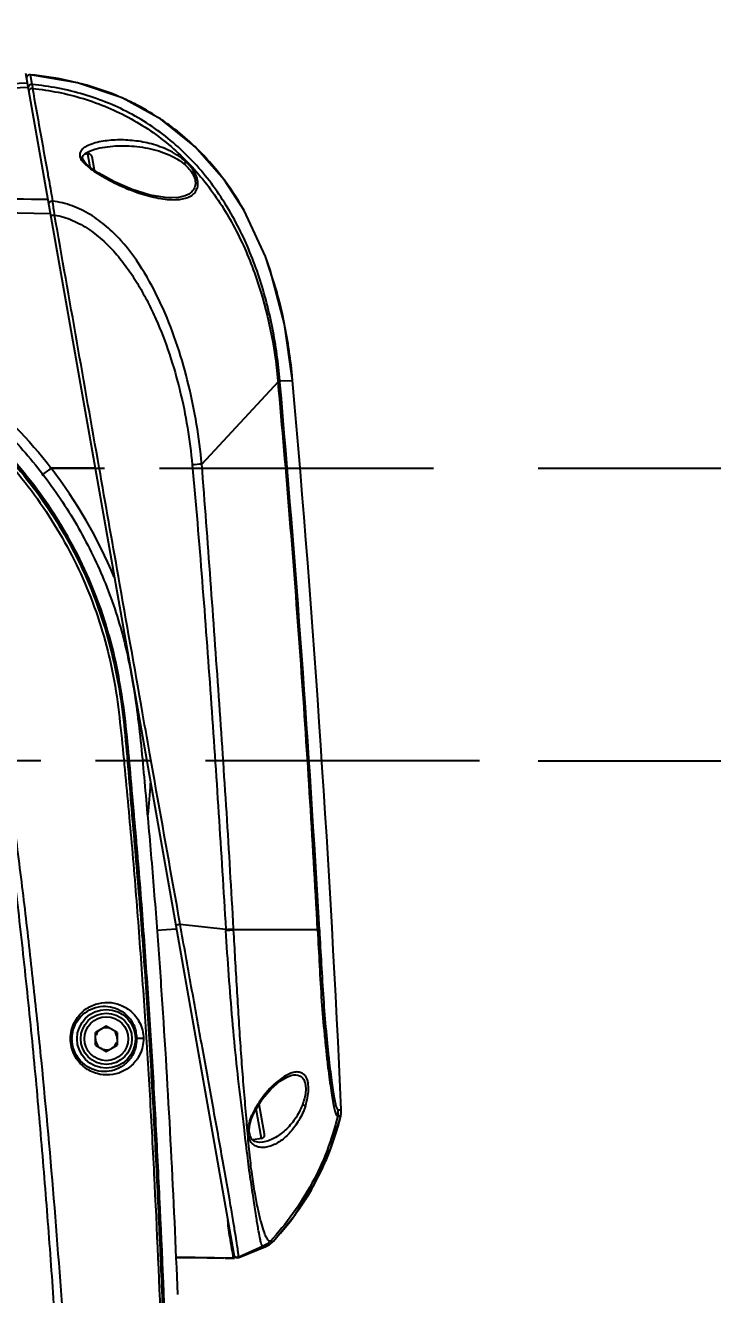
# Model space of a CAD drawing. Header units: millimetres. Extents: x 5828 to 6704, y 123 to 421.
# Drawn here: x 6580.55 to 6585.24, y 352.12 to 360.8 of the extents above; entities that cross this region are included whole.
import ezdxf

# ---------------------------------------------------------------- set-up
doc = ezdxf.new("R2010")
doc.units = ezdxf.units.MM
doc.linetypes.add('CENTER', pattern=[0.6, 0.375, -0.075, 0.075, -0.075])
for name, color, linetype in [('中心线', 7, 'Continuous'), ('外形图', 7, 'Continuous'), ('尺寸标注', 7, 'Continuous'), ('运动范围', 7, 'Continuous')]:
    doc.layers.add(name, color=color, linetype=linetype)
doc.styles.add('微软雅黑', font='msyh.ttc', dxfattribs={"height": 1.5})
doc.dimstyles.new('尺寸标注_1_20比例', dxfattribs={"dimtxt": 1.5, "dimasz": 1.25, "dimexe": 0.5, "dimexo": 0.4, "dimgap": 0.5, "dimtad": 1, "dimdec": 1, "dimlfac": 20, "dimdsep": 46, "dimtxsty": '微软雅黑', "dimcen": 0.09, "dimadec": 0, "dimazin": 0, "dimtp": 0.01, "dimtm": 0.01, "dimtfac": 1, "dimtdec": 1, "dimtofl": 0, "dimtmove": 0, "dimatfit": 3, "dimfxl": 1, "dimtolj": 1, "dimarcsym": 0})

# ---------------------------------------------------------------- blocks, each defined once
blk = doc.blocks.new('*D1120')
at = {"layer": 'Defpoints', "color": 0}
for p in [(6583.6525, 357.7687), (6583.6525, 355.7687), (6627.0019, 355.7687)]:
    blk.add_point(p, dxfattribs=at)
at = {"layer": '尺寸标注', "color": 0, "lineweight": -2}
for p, q in [((6627.0019, 359.0187), (6627.0019, 363.8638)), ((6584.0525, 357.7687), (6627.5019, 357.7687)), ((6584.0525, 355.7687), (6627.5019, 355.7687)), ((6627.0019, 354.5187), (6627.0019, 353.2687))]:
    blk.add_line(p, q, dxfattribs=at)
at = {"layer": '尺寸标注', "color": 0}
for points in [[(6626.7935, 359.0187), (6627.2102, 359.0187), (6627.0019, 357.7687)], [(6627.2102, 354.5187), (6626.7935, 354.5187), (6627.0019, 355.7687)]]:
    blk.add_solid(points, dxfattribs=at)
at = {"layer": '尺寸标注', "color": 0, "insert": (6625.7267, 362.2516), "char_height": 1.5, "attachment_point": 5, "rotation": 90, "style": '微软雅黑'}
blk.add_mtext('\\A1;40', dxfattribs=at)
blk = doc.blocks.new('*D1127')
at = {"layer": 'Defpoints', "color": 0}
for p in [(6583.6525, 355.7687), (6584.418, 333.0187), (6627.0019, 333.0187)]:
    blk.add_point(p, dxfattribs=at)
at = {"layer": '尺寸标注', "color": 0, "lineweight": -2}
for p, q in [((6584.0525, 355.7687), (6627.5019, 355.7687)), ((6627.0019, 354.5187), (6627.0019, 334.2687)), ((6584.818, 333.0187), (6627.5019, 333.0187))]:
    blk.add_line(p, q, dxfattribs=at)
at = {"layer": '尺寸标注', "color": 0}
for points in [[(6627.2102, 354.5187), (6626.7935, 354.5187), (6627.0019, 355.7687)], [(6626.7935, 334.2687), (6627.2102, 334.2687), (6627.0019, 333.0187)]]:
    blk.add_solid(points, dxfattribs=at)
at = {"layer": '尺寸标注', "color": 0, "insert": (6625.7388, 344.3937), "char_height": 1.5, "attachment_point": 5, "rotation": 90, "style": '微软雅黑'}
blk.add_mtext('\\A1;455', dxfattribs=at)

msp = doc.modelspace()

# ---------------------------------------------------------------- linework, layer by layer
at = {"layer": '中心线', "linetype": 'CENTER', "ltscale": 5}
for p, q in [((6551.4631, 357.7687), (6583.6525, 357.7687)), ((6583.6525, 355.7687), (6574.1525, 355.7687))]:
    msp.add_line(p, q, dxfattribs=at)
at = {"layer": '外形图', "color": 7, "linetype": 'Continuous'}
for p, q in [((6580.5476, 360.4687), (6581.9759, 352.3683)), ((6580.5817, 360.4582), (6580.5817, 360.4582)), ((6580.5933, 360.3926), (6580.5817, 360.4582)), ((6581.4731, 360.1549), (6581.2089, 360.2998)), ((6581.7049, 359.9686), (6581.4731, 360.1549)), ((6580.9748, 359.9175), (6580.9488, 359.9129)), ((6580.9907, 359.8272), (6580.9748, 359.9175)), ((6581.0199, 359.8059), (6581.0038, 359.8972)), ((6581.0565, 359.9582), (6581.0566, 359.9582)), ((6581.908, 359.7373), (6581.7049, 359.9686)), ((6581.0751, 359.7709), (6581.0453, 359.7889)), ((6582.0418, 359.5301), (6581.908, 359.7373)), ((6580.7311, 359.6112), (6580.7339, 359.5959)), ((6580.7339, 359.5959), (6580.7341, 359.5947)), ((6581.5932, 359.6202), (6581.5931, 359.6202)), ((6582.1878, 359.2156), (6582.0418, 359.5301)), ((6582.2653, 358.9779), (6582.1878, 359.2156)), ((6582.3708, 358.4006), (6582.3186, 358.7535)), ((6582.2751, 358.3586), (6581.7533, 357.7967)), ((6582.2741, 358.368), (6582.2751, 358.3586)), ((6582.2742, 358.368), (6582.275, 358.3586)), ((6582.2863, 358.3684), (6582.374, 358.367)), ((6582.2863, 358.3684), (6582.2871, 358.3594)), ((6582.374, 358.367), (6582.3708, 358.4006)), ((6581.0237, 357.7687), (6580.724, 357.7687)), ((6581.4317, 355.6276), (6581.4055, 355.7751)), ((6581.5791, 354.6187), (6581.4468, 354.6092)), ((6581.9175, 354.6163), (6581.6056, 354.6499)), ((6581.9705, 354.6195), (6581.9709, 354.6132)), ((6582.545, 354.6127), (6581.9709, 354.6132)), ((6581.1007, 353.9553), (6581.0257, 353.912)), ((6581.0257, 353.8254), (6581.0257, 353.912)), ((6581.1757, 353.912), (6581.1007, 353.9553)), ((6581.1757, 353.912), (6581.1757, 353.8254)), ((6581.0257, 353.8254), (6581.1007, 353.7821)), ((6581.1007, 353.7821), (6581.1757, 353.8254)), ((6582.3693, 353.6198), (6582.3697, 353.6199)), ((6582.0262, 353.3947), (6582.0237, 353.4155)), ((6582.0281, 353.3785), (6582.0262, 353.3947)), ((6582.1023, 353.3439), (6582.1229, 353.3863)), ((6582.1615, 353.1872), (6582.1257, 353.3906)), ((6582.1818, 353.2161), (6582.1456, 353.4217)), ((6582.6864, 353.3823), (6582.7067, 353.3821)), ((6582.0373, 353.3024), (6582.0281, 353.3785)), ((6582.0418, 353.2649), (6582.0373, 353.3024)), ((6582.7027, 353.3402), (6582.704, 353.346)), ((6582.1615, 353.1872), (6582.1034, 353.177)), ((6582.1698, 353.1616), (6582.1482, 353.1602)), ((6582.1698, 353.1616), (6582.1691, 353.1615)), ((6582.3898, 352.6639), (6582.5268, 352.8816)), ((6582.2423, 352.4853), (6582.3898, 352.6639)), ((6582.0059, 352.3731), (6582.19, 352.4492)), ((6582.172, 352.4499), (6582.0063, 352.3754)), ((6582.0941, 352.4096), (6582.19, 352.4492)), ((6582.1722, 352.45), (6582.19, 352.4492)), ((6582.19, 352.4491), (6582.1944, 352.4511)), ((6582.19, 352.4492), (6582.19, 352.4491)), ((6582.1944, 352.4511), (6582.2151, 352.4624)), ((6582.2423, 352.4853), (6582.2423, 352.4854)), ((6581.9713, 352.3688), (6581.5756, 352.3758)), ((6581.7906, 352.3701), (6581.5756, 352.3721)), ((6581.7893, 352.3705), (6581.9015, 352.3692)), ((6581.9713, 352.3688), (6581.7906, 352.3701)), ((6581.9141, 352.369), (6581.9741, 352.3684)), ((6581.9734, 352.3881), (6581.9764, 352.3812)), ((6581.9734, 352.388), (6581.9766, 352.3808)), ((6581.9744, 352.3686), (6581.9741, 352.3685)), ((6581.9758, 352.3688), (6581.9744, 352.3686)), ((6581.9744, 352.3686), (6581.9758, 352.3688)), ((6581.9764, 352.3812), (6581.9854, 352.3737)), ((6581.9766, 352.3808), (6581.9858, 352.3735)), ((6582.0059, 352.3732), (6582.0063, 352.3754)), ((6582.0059, 352.3731), (6582.0059, 352.3732)), ((6582.0065, 352.3733), (6582.0063, 352.3733)), ((6582.0065, 352.3733), (6582.0103, 352.3749))]:
    msp.add_line(p, q, dxfattribs=at)
for points in [[(6581.2089, 360.2998), (6580.9039, 360.4033), (6580.5817, 360.4582)], [(6581.0453, 359.7889), (6581.0044, 359.8163), (6580.9731, 359.8412), (6580.9515, 359.8635), (6580.9399, 359.8819), (6580.9375, 359.8948), (6580.9422, 359.9067), (6580.9585, 359.922)], [(6580.9585, 359.922), (6580.986, 359.937), (6581.0219, 359.9497), (6581.0565, 359.9582)], [(6581.5932, 359.6202), (6581.573, 359.6179), (6581.5029, 359.619), (6581.4012, 359.6363), (6581.2776, 359.6747), (6581.157, 359.7271), (6581.0751, 359.7709)], [(6582.3186, 358.7535), (6582.2201, 359.1254), (6582.1878, 359.2156)], [(6582.3739, 358.3675), (6582.3188, 358.7528), (6582.3187, 358.7532)], [(6582.1229, 353.3863), (6582.1669, 353.4549), (6582.2259, 353.5244), (6582.2869, 353.5781), (6582.3391, 353.6096), (6582.3697, 353.6199)], [(6582.704, 353.346), (6582.7068, 353.3744), (6582.7067, 353.3821)], [(6582.1482, 353.1602), (6582.116, 353.1673), (6582.0956, 353.183), (6582.0833, 353.2056), (6582.0782, 353.2346), (6582.0804, 353.2714), (6582.0916, 353.3159), (6582.1023, 353.3439)], [(6582.5268, 352.8816), (6582.6335, 353.1152), (6582.7027, 353.3402)], [(6582.1722, 352.45), (6582.18, 352.4497), (6582.1862, 352.4495), (6582.1893, 352.4493), (6582.19, 352.4492)], [(6582.2151, 352.4624), (6582.2362, 352.4791), (6582.2423, 352.4853)], [(6581.9854, 352.3737), (6581.997, 352.3712), (6582.0062, 352.3732)], [(6581.9858, 352.3735), (6581.9973, 352.3711), (6582.0062, 352.3731)]]:
    msp.add_lwpolyline(points, dxfattribs=at)
for radius in [0.2, 0.175, 0.15]:
    msp.add_circle((6581.1007, 353.8687), radius, dxfattribs=at)
for centre, radius, start, end in [((6580.5792, 360.4334), 0.025, 84.27839, 163.5337), ((6580.5908, 360.3677), 0.025, 84.29589, 164.30288), ((6708.404, 382.8579), 129.772, 189.981031, 190.237055), ((6580.5014, 358.693), 1.7556, 63.28808, 66.5384), ((6580.5207, 358.7302), 1.7137, 56.82815, 63.30572), ((6580.5298, 358.7445), 1.6967, 52.93721, 56.82327), ((6580.5185, 358.7302), 1.715, 47.13455, 52.92305), ((6580.4952, 358.705), 1.7493, 42.79071, 47.13643), ((6580.9791, 359.8928), 0.025, 10, 100), ((6580.4421, 358.6563), 1.8213, 37.51525, 42.78146), ((6570.6997, -145.2323), 504.8403, 88.863048, 89.665537), ((6576.7118, 359.0027), 4.0656, 7.01368, 8.37311), ((6581.5652, 359.9255), 0.3208, 275.11584, 276.29343), ((6580.8492, 358.9018), 0.606, 99.71143, 100.71993), ((6579.2392, 358.1408), 3.1398, 11.85191, 15.46389), ((6578.8286, 358.0566), 3.5589, 5.54602, 11.82008), ((6462.5461, 347.8505), 120.2013, 3.22543, 5.015637), ((6465.6632, 348.0733), 117.1638, 2.596993, 5.040602), ((6576.8588, 362.7782), 6.3273, 306.93363, 307.6534), ((6578.1301, 355.7703), 3.2745, 22.51513, 37.61094), ((6582.489, 348.0981), 9.7265, 94.33809, 94.7225), ((6576.3576, 355.5149), 4.8993, 7.41538, 7.6559), ((6575.6485, 355.4234), 5.6143, 6.87728, 7.40759), ((6581.4024, 341.3725), 14.3975, 90.10461, 90.22647), ((6577.7083, 355.8015), 3.6996, 353.74733, 357.1273), ((6581.5945, 360.3845), 5.7772, 273.20477, 273.73117), ((6584.3024, 354.7499), 2.3886, 183.20741, 183.36401), ((6581.6136, 359.7649), 5.1641, 273.3775, 273.96647), ((6581.1007, 353.8687), 0.075, 120, 160.00237), ((6581.1007, 353.8687), 0.075, 60, 100.00237), ((6581.1007, 353.8687), 0.075, 0, 40.00237), ((6581.0827, 353.8675), 0.2266, 0.84025, 13.58883), ((6581.1007, 353.8687), 0.075, 180, 220.00237), ((6581.1007, 353.8687), 0.075, 300, 340.00237), ((6581.085, 353.8675), 0.2242, 346.06541, 353.44771), ((6581.0834, 353.8678), 0.2258, 353.42726, 0.24736), ((6581.0938, 353.8677), 0.2155, 0.27177, 0.821), ((6581.1007, 353.8687), 0.075, 240, 280.00237), ((6582.7188, 353.0538), 0.6891, 146.65321, 148.2725), ((6582.721, 353.0524), 0.6917, 146.29496, 146.65404), ((6582.5357, 353.3755), 0.1508, 346.52233, 2.56239), ((6582.5568, 353.3753), 0.1501, 359.0267, 2.59586), ((6580.8649, 353.7825), 1.8903, 337.71795, 346.46797), ((6582.5568, 353.3753), 0.15, 346.49468, 349.45228), ((6582.5566, 353.3753), 0.1503, 349.46001, 359.01835), ((6582.1572, 353.2118), 0.025, 280, 10), ((6580.8425, 353.7914), 1.9143, 334.83315, 337.72544), ((6580.8298, 353.7975), 1.9285, 328.55252, 334.8309), ((6580.8377, 353.7927), 1.9192, 325.64127, 328.55301), ((6580.8618, 353.776), 1.8899, 316.9288, 325.64701), ((6582.1722, 352.4444), 0.00559, 89.68705, 91.95167), ((6582.1328, 352.5878), 0.15, 292.42868, 316.90299), ((6582.2198, 352.4885), 0.0046, 266.22927, 269.11316), ((6581.6084, 352.3313), 0.3637, 9.23167, 9.39203)]:
    msp.add_arc(centre, radius, start, end, dxfattribs=at)
for points, knots in [([(6580.9115, 360.4014), (6580.8855, 360.4079), (6580.7767, 360.4331), (6580.666, 360.4498), (6580.5817, 360.4582)], [0, 0, 0, 0, 0.24106, 1, 1, 1, 1]), ([(6580.5594, 360.402), (6579.4057, 360.3426), (6577.1023, 360.2447), (6574.7983, 360.1651), (6573.6488, 360.1239)], [0, 0, 0, 0, 0.501076, 1, 1, 1, 1]), ([(6574.0253, 360.125), (6574.5684, 360.1426), (6575.656, 360.1783), (6577.2893, 360.2346), (6578.926, 360.2982), (6580.0179, 360.3479), (6580.5642, 360.3746)], [0, 0, 0, 0, 0.249119, 0.498901, 0.749236, 1, 1, 1, 1]), ([(6580.5852, 360.3634), (6580.5835, 360.3627), (6580.5775, 360.3597), (6580.5726, 360.3542), (6580.571, 360.3496)], [0, 0, 0, 0, 0.272905, 1, 1, 1, 1]), ([(6580.5933, 360.3926), (6580.5932, 360.3898), (6580.5945, 360.3808), (6580.5954, 360.3718), (6580.5961, 360.3656)], [0, 0, 0, 0, 0.306391, 1, 1, 1, 1]), ([(6582.2863, 358.3684), (6582.2759, 358.4882), (6582.2432, 358.7271), (6582.153, 359.0773), (6582.0163, 359.4124), (6581.8279, 359.7218), (6581.5835, 359.9901), (6581.2857, 360.198), (6580.9498, 360.3346), (6580.7126, 360.3802), (6580.5933, 360.3926)], [0, 0, 0, 0, 0.125163, 0.25031, 0.375415, 0.500449, 0.625393, 0.750283, 0.875114, 1, 1, 1, 1]), ([(6580.5962, 360.3656), (6580.7137, 360.3528), (6580.9471, 360.3067), (6581.2764, 360.1687), (6581.5683, 359.9622), (6581.8096, 359.6984), (6581.9974, 359.3945), (6582.181, 358.9563), (6582.2513, 358.6036), (6582.2741, 358.368)], [0, 0, 0, 0, 0.124836, 0.249585, 0.374464, 0.499502, 0.624681, 0.749918, 1, 1, 1, 1]), ([(6581.2003, 360.3035), (6581.1777, 360.3133), (6581.0836, 360.3519), (6580.9862, 360.3825), (6580.9115, 360.4014)], [0, 0, 0, 0, 0.242884, 1, 1, 1, 1]), ([(6581.6443, 359.8637), (6581.6128, 359.8925), (6581.5417, 359.9396), (6581.4255, 359.9839), (6581.3266, 360.0042), (6581.2483, 360.0118), (6581.1906, 360.0135), (6581.1339, 360.0112), (6581.0787, 360.0048), (6581.026, 359.9937), (6580.9846, 359.9797), (6580.9551, 359.9642), (6580.9364, 359.9501), (6580.922, 359.9324), (6580.9166, 359.9096), (6580.9235, 359.8857), (6580.9449, 359.855), (6580.9673, 359.8358), (6580.9833, 359.8234)], [0, 0, 0, 0, 0.141139, 0.277165, 0.408738, 0.473138, 0.536609, 0.599057, 0.660255, 0.71977, 0.776721, 0.803778, 0.829488, 0.853724, 0.877481, 0.903593, 0.933421, 1, 1, 1, 1]), ([(6581.0566, 359.9582), (6581.1034, 359.9677), (6581.2008, 359.9765), (6581.349, 359.967), (6581.4978, 359.9311), (6581.5911, 359.8825), (6581.6312, 359.8493)], [0, 0, 0, 0, 0.238488, 0.48567, 0.73959, 1, 1, 1, 1]), ([(6580.9833, 359.8234), (6580.9971, 359.8127), (6581.026, 359.7925), (6581.0562, 359.7745), (6581.0714, 359.7653)], [0, 0, 0, 0, 0.496184, 1, 1, 1, 1]), ([(6581.6312, 359.8493), (6581.6443, 359.8384), (6581.6685, 359.8153), (6581.6962, 359.7758), (6581.7113, 359.7343), (6581.7099, 359.6946), (6581.6922, 359.6628), (6581.6642, 359.6412), (6581.6305, 359.6273), (6581.606, 359.6221), (6581.5932, 359.6202)], [0, 0, 0, 0, 0.157521, 0.308183, 0.443518, 0.559485, 0.664122, 0.769129, 0.880617, 1, 1, 1, 1]), ([(6581.6004, 359.6066), (6581.614, 359.6081), (6581.6404, 359.6128), (6581.6769, 359.6269), (6581.7072, 359.6501), (6581.7266, 359.6852), (6581.7287, 359.7296), (6581.7134, 359.7771), (6581.6842, 359.8232), (6581.6583, 359.8507), (6581.6443, 359.8637)], [0, 0, 0, 0, 0.115096, 0.222555, 0.324681, 0.428663, 0.546717, 0.685701, 0.840015, 1, 1, 1, 1]), ([(6581.6443, 359.8637), (6581.6435, 359.8627), (6581.6391, 359.8579), (6581.6348, 359.8531), (6581.6312, 359.8493)], [0, 0, 0, 0, 0.192686, 1, 1, 1, 1]), ([(6580.6979, 359.7947), (6580.7006, 359.7797), (6580.7116, 359.7185), (6580.7227, 359.6573), (6580.7311, 359.6112)], [0, 0, 0, 0, 0.24568, 1, 1, 1, 1]), ([(6581.0714, 359.7653), (6581.0719, 359.7661), (6581.0728, 359.7674), (6581.0738, 359.7694), (6581.0746, 359.7702), (6581.0749, 359.7709), (6581.0751, 359.7709)], [0, 0, 0, 0, 0.425242, 0.74135, 0.93337, 1, 1, 1, 1]), ([(6581.0714, 359.7653), (6581.1148, 359.74), (6581.2026, 359.6949), (6581.3368, 359.6424), (6581.4669, 359.6094), (6581.5534, 359.6024), (6581.5938, 359.606)], [0, 0, 0, 0, 0.272623, 0.534877, 0.779812, 1, 1, 1, 1]), ([(6580.6999, 359.605), (6580.1092, 359.6129), (6577.7585, 359.6359), (6575.4075, 359.6336), (6573.6473, 359.625)], [0, 0, 0, 0, 0.251262, 1, 1, 1, 1]), ([(6580.7226, 359.593), (6580.7207, 359.5924), (6580.7145, 359.59), (6580.7088, 359.5854), (6580.7067, 359.5811)], [0, 0, 0, 0, 0.287589, 1, 1, 1, 1]), ([(6581.7533, 357.7967), (6581.745, 357.888), (6581.7212, 358.0699), (6581.666, 358.3394), (6581.591, 358.6041), (6581.4932, 358.8615), (6581.3679, 359.1067), (6581.2346, 359.2947), (6581.1043, 359.4242), (6580.9929, 359.5058), (6580.8688, 359.5663), (6580.7793, 359.5888), (6580.7341, 359.5947)], [0, 0, 0, 0, 0.125031, 0.250099, 0.37513, 0.50017, 0.625208, 0.750181, 0.812742, 0.875269, 0.937719, 1, 1, 1, 1]), ([(6580.7365, 359.4972), (6580.7349, 359.4969), (6580.73, 359.4959), (6580.725, 359.495), (6580.7216, 359.494)], [0, 0, 0, 0, 0.318131, 1, 1, 1, 1]), ([(6580.747, 359.4991), (6580.7894, 359.493), (6580.872, 359.4665), (6581.0227, 359.3834), (6581.1482, 359.2625), (6581.2528, 359.1265), (6581.3228, 359.0181), (6581.3852, 358.9052), (6581.4591, 358.7499), (6581.5356, 358.5487), (6581.6066, 358.3006), (6581.6585, 358.0478), (6581.6796, 357.8771), (6581.6882, 357.7916)], [0, 0, 0, 0, 0.062274, 0.124679, 0.249418, 0.31193, 0.374483, 0.43704, 0.499604, 0.624694, 0.749801, 0.874899, 1, 1, 1, 1]), ([(6575.5376, 357.7687), (6575.6149, 357.8662), (6575.7808, 358.0526), (6576.1524, 358.3842), (6576.6838, 358.7168), (6577.3918, 358.9664), (6578.1368, 359.0548), (6578.882, 358.9754), (6579.5901, 358.7286), (6580.2227, 358.325), (6580.5724, 357.9655), (6580.724, 357.7687)], [0, 0, 0, 0, 0.062666, 0.125348, 0.250491, 0.375626, 0.500551, 0.625247, 0.749966, 0.874901, 1, 1, 1, 1]), ([(6575.5452, 352.1145), (6575.4972, 352.3903), (6575.3985, 352.9415), (6575.2701, 353.6295), (6575.1662, 354.1797), (6575.086, 354.592), (6575.0059, 355.0042), (6574.9478, 355.3498), (6574.9257, 355.6293), (6574.9234, 355.9096), (6574.9552, 356.2594), (6575.0471, 356.6706), (6575.2398, 357.1973), (6575.6082, 357.8016), (6576.2219, 358.3866), (6576.9659, 358.7936), (6577.7904, 358.9943), (6578.6384, 358.9709), (6579.3176, 358.7709), (6579.8143, 358.5091), (6580.1582, 358.2649), (6580.4668, 357.9775), (6580.7347, 357.6518), (6580.9572, 357.2936), (6581.1027, 356.9737), (6581.1921, 356.7078), (6581.2616, 356.4363), (6581.2951, 356.2284), (6581.3131, 356.0895)], [0, 0, 0, 0, 0.062513, 0.125028, 0.156286, 0.187532, 0.218806, 0.250079, 0.265702, 0.281343, 0.312626, 0.343892, 0.37516, 0.437556, 0.499964, 0.56237, 0.624787, 0.687222, 0.749663, 0.780957, 0.812261, 0.843563, 0.874854, 0.906148, 0.937447, 0.953088, 0.968718, 1, 1, 1, 1]), ([(6575.0189, 355.5838), (6574.9956, 355.9796), (6575.1045, 356.7887), (6575.7085, 357.8463), (6576.6652, 358.6026), (6577.8361, 358.945), (6579.0494, 358.8218), (6579.9514, 358.3456), (6580.5224, 357.7851), (6580.8641, 357.2894), (6581.1057, 356.7374), (6581.1869, 356.3445), (6581.2148, 356.1471)], [0, 0, 0, 0, 0.124783, 0.249565, 0.374368, 0.499174, 0.624051, 0.74895, 0.811694, 0.874513, 0.937262, 1, 1, 1, 1]), ([(6576.2929, 347.1284), (6576.2691, 347.5013), (6576.2089, 348.2464), (6576.0827, 349.3605), (6575.9286, 350.471), (6575.7515, 351.578), (6575.59, 352.4982), (6575.4544, 353.2331), (6575.367, 353.692), (6575.2972, 354.0591), (6575.2455, 354.3345), (6575.193, 354.6098), (6575.1366, 354.8844), (6575.0803, 355.1591), (6575.0386, 355.4366), (6575.0214, 355.717), (6575.031, 356.0914), (6575.1083, 356.5552), (6575.2991, 357.0856), (6575.5826, 357.5729), (6576.0699, 358.1421), (6576.8605, 358.6749), (6577.9716, 358.9347), (6579.1024, 358.7837), (6579.9417, 358.3315), (6580.4818, 357.812), (6580.8112, 357.3545), (6581.0528, 356.845), (6581.1486, 356.4813), (6581.1815, 356.2973)], [0, 0, 0, 0, 0.062555, 0.12511, 0.187665, 0.25022, 0.312774, 0.344052, 0.37533, 0.390968, 0.406604, 0.422242, 0.437889, 0.453533, 0.469169, 0.484829, 0.500496, 0.531785, 0.56307, 0.594351, 0.625632, 0.687938, 0.750243, 0.812549, 0.874854, 0.906134, 0.93742, 0.968706, 1, 1, 1, 1]), ([(6581.2132, 356.1676), (6581.2007, 356.2609), (6581.1691, 356.447), (6581.071, 356.8111), (6580.8865, 357.2472), (6580.5742, 357.7213), (6580.1816, 358.1314), (6579.721, 358.4635), (6579.2074, 358.706), (6578.6589, 358.8519), (6578.093, 358.8989), (6577.5281, 358.8414), (6576.983, 358.6821), (6576.4759, 358.4268), (6576.0226, 358.0849), (6575.6387, 357.6666), (6575.3359, 357.1862), (6575.1256, 356.6589), (6575.051, 356.2875), (6575.0306, 356.1004)], [0, 0, 0, 0, 0.031274, 0.062558, 0.125052, 0.187548, 0.250044, 0.31254, 0.375035, 0.437533, 0.500031, 0.562524, 0.62502, 0.687517, 0.750014, 0.81251, 0.875007, 0.937503, 1, 1, 1, 1]), ([(6576.3096, 347.1294), (6576.2852, 347.5006), (6576.2255, 348.2423), (6576.1005, 349.3513), (6575.9484, 350.4569), (6575.7732, 351.5591), (6575.6129, 352.4752), (6575.4787, 353.2069), (6575.392, 353.6637), (6575.3223, 354.0291), (6575.2704, 354.3033), (6575.2184, 354.5773), (6575.1638, 354.8509), (6575.1073, 355.1242), (6575.0503, 355.4921), (6575.0335, 355.9594), (6575.12, 356.5138), (6575.3039, 357.0434), (6575.5792, 357.532), (6575.9387, 357.9624), (6576.3697, 358.3212), (6576.8578, 358.5976), (6577.3882, 358.7805), (6577.9429, 358.8642), (6578.5039, 358.8456), (6579.2327, 358.687), (6579.9064, 358.3308), (6580.4472, 357.8171), (6580.7777, 357.3634), (6581.0224, 356.8588), (6581.1217, 356.4977), (6581.1544, 356.3146)], [0, 0, 0, 0, 0.062516, 0.125032, 0.18755, 0.250066, 0.312583, 0.343842, 0.3751, 0.390729, 0.406358, 0.421988, 0.437617, 0.453246, 0.468885, 0.500147, 0.531388, 0.562637, 0.593884, 0.62512, 0.656369, 0.687626, 0.718882, 0.750132, 0.7814, 0.812672, 0.874947, 0.906214, 0.937484, 0.96875, 1, 1, 1, 1]), ([(6582.2863, 358.3684), (6582.2858, 358.3684), (6582.2817, 358.3684), (6582.2777, 358.3682), (6582.2741, 358.368)], [0, 0, 0, 0, 0.127761, 1, 1, 1, 1]), ([(6582.2871, 358.3593), (6582.2866, 358.3593), (6582.2826, 358.3591), (6582.2786, 358.3588), (6582.2751, 358.3586)], [0, 0, 0, 0, 0.127525, 1, 1, 1, 1]), ([(6582.545, 354.6127), (6582.5113, 355.2378), (6582.4527, 356.1749), (6582.3575, 357.4232), (6582.3038, 358.0469), (6582.2751, 358.3586)], [0, 0, 0, 0, 0.499998, 0.749999, 1, 1, 1, 1]), ([(6580.9258, 346.6636), (6580.9291, 346.7476), (6580.9325, 346.9158), (6580.9377, 347.2521), (6580.9446, 347.6725), (6580.9442, 348.1772), (6580.9376, 348.85), (6580.9226, 349.691), (6580.8811, 350.6996), (6580.8246, 351.7075), (6580.7505, 352.7142), (6580.6756, 353.552), (6580.6055, 354.2213), (6580.5592, 354.6393), (6580.5189, 354.9733), (6580.4865, 355.2235), (6580.4537, 355.4737), (6580.4234, 355.7243), (6580.3939, 355.9749), (6580.3521, 356.224), (6580.2882, 356.4687), (6580.1683, 356.7836), (6579.9531, 357.149), (6579.6053, 357.5194), (6579.1846, 357.8046), (6578.7112, 357.9898), (6578.2084, 358.0652), (6577.7012, 358.0266), (6577.2151, 357.8766), (6576.7753, 357.6218), (6576.4022, 357.2768), (6576.1156, 356.8571), (6575.9261, 356.3855), (6575.8732, 356.05), (6575.8644, 355.8821)], [0, 0, 0, 0, 0.015625, 0.031251, 0.062506, 0.093762, 0.125021, 0.187542, 0.250065, 0.312589, 0.375114, 0.437638, 0.4689, 0.500163, 0.515791, 0.531418, 0.547046, 0.56268, 0.578314, 0.593939, 0.609581, 0.62522, 0.656452, 0.687674, 0.718895, 0.750118, 0.781349, 0.8126, 0.843856, 0.875079, 0.906277, 0.937495, 0.968746, 1, 1, 1, 1]), ([(6581.6882, 357.7916), (6581.712, 357.5273), (6581.7567, 356.9986), (6581.8151, 356.2048), (6581.8687, 355.4107), (6581.9014, 354.8811), (6581.9175, 354.6163)], [0, 0, 0, 0, 0.249989, 0.500001, 0.750012, 1, 1, 1, 1]), ([(6581.9705, 354.6195), (6581.9557, 354.8845), (6581.9246, 355.4144), (6581.8524, 356.4735), (6581.7947, 357.2676), (6581.7533, 357.7967)], [0, 0, 0, 0, 0.249988, 0.500003, 1, 1, 1, 1]), ([(6581.1544, 356.3146), (6581.1713, 356.2202), (6581.1958, 356.0297), (6581.2323, 355.6477), (6581.2779, 355.1702), (6581.3234, 354.5963), (6581.3651, 354.0222), (6581.4002, 353.4476), (6581.4406, 352.6812), (6581.4821, 351.7227), (6581.5203, 350.5721), (6581.5488, 349.6131), (6581.5704, 348.8459), (6581.5941, 348.0788), (6581.6126, 347.5035), (6581.627, 347.12)], [0, 0, 0, 0, 0.031248, 0.062509, 0.125005, 0.187504, 0.250004, 0.312504, 0.375003, 0.500002, 0.625002, 0.750001, 0.812501, 0.875001, 1, 1, 1, 1]), ([(6581.1815, 356.2973), (6581.2152, 356.1089), (6581.2416, 355.8222), (6581.272, 355.4405), (6581.2972, 355.1543), (6581.3219, 354.8682), (6581.3526, 354.4865), (6581.3853, 354.0089), (6581.419, 353.4354), (6581.4485, 352.8617), (6581.4745, 352.2879), (6581.5048, 351.5226), (6581.5358, 350.5656), (6581.5692, 349.4172), (6581.6028, 348.2689), (6581.6289, 347.5034), (6581.6446, 347.1207)], [0, 0, 0, 0, 0.062492, 0.093767, 0.125019, 0.15626, 0.187503, 0.250004, 0.312507, 0.375006, 0.437505, 0.500005, 0.625004, 0.750002, 0.875001, 1, 1, 1, 1]), ([(6580.3061, 356.2337), (6580.3265, 356.1359), (6580.3527, 355.9375), (6580.3902, 355.6401), (6580.4294, 355.3428), (6580.4641, 355.0449), (6580.4978, 354.7469), (6580.5422, 354.3495), (6580.5945, 353.8524), (6580.6487, 353.255), (6580.6977, 352.6571), (6580.7412, 352.0588), (6580.7906, 351.2605), (6580.8306, 350.4617), (6580.8594, 349.6624), (6580.8739, 349.0627), (6580.8839, 348.463), (6580.8904, 347.9633), (6580.8912, 347.5635), (6580.8881, 347.1638), (6580.8879, 346.864), (6580.8838, 346.6642)], [0, 0, 0, 0, 0.031244, 0.062486, 0.093733, 0.124981, 0.15623, 0.187481, 0.249986, 0.312493, 0.375001, 0.43751, 0.500019, 0.625035, 0.687542, 0.750046, 0.812546, 0.87504, 0.906284, 0.937527, 1, 1, 1, 1]), ([(6581.2148, 356.1471), (6581.2415, 355.9573), (6581.2715, 355.5749), (6581.3252, 355.0027), (6581.3669, 354.4293), (6581.4063, 353.8558), (6581.4384, 353.2818), (6581.4765, 352.5163), (6581.5149, 351.559), (6581.5513, 350.4098), (6581.5839, 349.2606), (6581.6186, 348.1114), (6581.645, 347.3453), (6581.6617, 346.9625)], [0, 0, 0, 0, 0.0625, 0.125, 0.1875, 0.25, 0.3125, 0.375, 0.5, 0.625, 0.75, 0.875, 1, 1, 1, 1]), ([(6581.663, 346.9625), (6581.6463, 347.3432), (6581.6206, 348.105), (6581.5858, 349.2477), (6581.5535, 350.3904), (6581.5172, 351.5331), (6581.4718, 352.6754), (6581.4221, 353.6269), (6581.3722, 354.3874), (6581.3367, 354.8624), (6581.305, 355.2422), (6581.2789, 355.5268), (6581.2529, 355.8114), (6581.2338, 356.001), (6581.2224, 356.0956)], [0, 0, 0, 0, 0.125, 0.249999, 0.374999, 0.499998, 0.624998, 0.749997, 0.812496, 0.874996, 0.906246, 0.937496, 0.968744, 1, 1, 1, 1]), ([(6581.3131, 356.0895), (6581.3343, 355.925), (6581.3644, 355.5946), (6581.409, 355.0992), (6581.4488, 354.6032), (6581.4949, 353.9415), (6581.5436, 353.1138), (6581.5738, 352.4511), (6581.5875, 352.1198)], [0, 0, 0, 0, 0.125004, 0.25, 0.375001, 0.500001, 0.75, 1, 1, 1, 1]), ([(6581.6056, 354.6499), (6581.6019, 354.6492), (6581.5963, 354.6483), (6581.5892, 354.6471), (6581.5844, 354.6463), (6581.5806, 354.6458), (6581.5774, 354.6452), (6581.5758, 354.6453), (6581.5745, 354.6449), (6581.5744, 354.6451)], [0, 0, 0, 0, 0.365055, 0.535521, 0.688299, 0.816499, 0.914583, 0.977383, 1, 1, 1, 1]), ([(6582.0063, 352.3754), (6582.0062, 352.3786), (6582.0044, 352.3901), (6582.001, 352.4163), (6581.9942, 352.4614), (6581.9838, 352.5284), (6581.9689, 352.6198), (6581.9402, 352.7904), (6581.8936, 353.0542), (6581.8286, 353.414), (6581.7563, 353.8122), (6581.6811, 354.2279), (6581.6309, 354.5087), (6581.6056, 354.6499)], [0, 0, 0, 0, 0.004161, 0.015043, 0.034357, 0.063368, 0.103213, 0.154554, 0.28806, 0.451244, 0.629419, 0.813696, 1, 1, 1, 1]), ([(6582.0237, 353.4155), (6582.0124, 353.5105), (6581.9897, 353.7046), (6581.9622, 354.0004), (6581.9376, 354.3035), (6581.9244, 354.5074), (6581.9179, 354.6098)], [0, 0, 0, 0, 0.239315, 0.488781, 0.743313, 1, 1, 1, 1]), ([(6582.2195, 352.484), (6582.2152, 352.4836), (6582.2081, 352.4902), (6582.2008, 352.5007), (6582.1895, 352.522), (6582.1744, 352.5609), (6582.1555, 352.6242), (6582.1359, 352.7098), (6582.1154, 352.8181), (6582.0948, 352.9482), (6582.0782, 353.0981), (6582.0635, 353.2638), (6582.0483, 353.4411), (6582.033, 353.6268), (6582.0188, 353.8185), (6582.0061, 354.0143), (6581.9899, 354.2797), (6581.9784, 354.4795), (6581.9709, 354.6132)], [0, 0, 0, 0, 0.005995, 0.011274, 0.018434, 0.039175, 0.069461, 0.110114, 0.161339, 0.222686, 0.293263, 0.371103, 0.454093, 0.540836, 0.63026, 0.721489, 0.813804, 1, 1, 1, 1]), ([(6582.5569, 354.6136), (6582.5564, 354.6135), (6582.5524, 354.6132), (6582.5485, 354.6129), (6582.545, 354.6127)], [0, 0, 0, 0, 0.127621, 1, 1, 1, 1]), ([(6582.545, 354.6127), (6582.5494, 354.5312), (6582.5571, 354.3687), (6582.5711, 354.1298), (6582.5872, 353.9377), (6582.6018, 353.7943), (6582.6126, 353.698), (6582.6235, 353.6111), (6582.6341, 353.535), (6582.6441, 353.4703), (6582.6533, 353.4182), (6582.6607, 353.3832), (6582.6665, 353.3627), (6582.67, 353.3526), (6582.6732, 353.3458), (6582.6764, 353.3418), (6582.6796, 353.3401), (6582.6815, 353.3402), (6582.6824, 353.3403)], [0, 0, 0, 0, 0.19041, 0.379342, 0.557837, 0.639771, 0.715475, 0.783897, 0.843772, 0.894789, 0.936497, 0.967098, 0.978062, 0.98629, 0.991957, 0.995565, 0.997981, 1, 1, 1, 1]), ([(6582.5569, 354.6136), (6582.5614, 354.535), (6582.5696, 354.3784), (6582.5835, 354.148), (6582.5983, 353.9623), (6582.6115, 353.8233), (6582.6213, 353.7296), (6582.6312, 353.6451), (6582.641, 353.571), (6582.6504, 353.5082), (6582.658, 353.4633), (6582.6639, 353.4337), (6582.6677, 353.4168), (6582.6714, 353.4034), (6582.6753, 353.3918), (6582.6812, 353.3819), (6582.6864, 353.3823)], [0, 0, 0, 0, 0.189896, 0.378366, 0.557005, 0.639297, 0.715454, 0.784355, 0.844651, 0.895787, 0.937487, 0.954496, 0.968579, 0.979528, 0.987462, 1, 1, 1, 1]), ([(6580.8563, 353.8702), (6580.8565, 353.9082), (6580.874, 353.9814), (6580.9405, 354.0635), (6581.0242, 354.1093), (6581.1118, 354.1219), (6581.1966, 354.1051), (6581.2743, 354.0589), (6581.337, 353.9793), (6581.3541, 353.908), (6581.3542, 353.87)], [0, 0, 0, 0, 0.147293, 0.279785, 0.398597, 0.508961, 0.616436, 0.727714, 0.852729, 1, 1, 1, 1]), ([(6580.8661, 353.8687), (6580.8662, 353.9011), (6580.8804, 353.9634), (6580.9477, 354.0546), (6581.0723, 354.1073), (6581.1972, 354.0721), (6581.2716, 354.0013), (6581.2959, 353.9497), (6581.3029, 353.9207)], [0, 0, 0, 0, 0.152456, 0.290018, 0.52314, 0.739852, 0.859602, 1, 1, 1, 1]), ([(6581.3542, 353.87), (6581.3542, 353.8332), (6581.339, 353.7644), (6581.2808, 353.6857), (6581.207, 353.6375), (6581.1235, 353.6168), (6581.034, 353.6256), (6580.9454, 353.6699), (6580.8745, 353.7544), (6580.8562, 353.831), (6580.8563, 353.8702)], [0, 0, 0, 0, 0.142062, 0.261321, 0.369397, 0.475719, 0.587118, 0.709787, 0.848575, 1, 1, 1, 1]), ([(6580.8563, 353.8702), (6580.8585, 353.8701), (6580.8614, 353.8694), (6580.8655, 353.8696), (6580.8661, 353.8687)], [0, 0, 0, 0, 0.682399, 1, 1, 1, 1]), ([(6581.3026, 353.8135), (6581.2959, 353.7863), (6581.2733, 353.7374), (6581.2192, 353.6833), (6581.1553, 353.6514), (6581.0845, 353.6408), (6581.0097, 353.6541), (6580.9371, 353.6964), (6580.8803, 353.7706), (6580.8659, 353.8355), (6580.8661, 353.8687)], [0, 0, 0, 0, 0.13124, 0.245001, 0.352144, 0.459971, 0.574385, 0.701141, 0.844464, 1, 1, 1, 1]), ([(6581.3542, 353.87), (6581.3498, 353.8705), (6581.3413, 353.8708), (6581.3306, 353.8708), (6581.3223, 353.8704), (6581.3164, 353.8702), (6581.3124, 353.8695), (6581.3096, 353.8693), (6581.3092, 353.8687)], [0, 0, 0, 0, 0.291812, 0.56752, 0.707843, 0.844852, 0.951289, 1, 1, 1, 1]), ([(6582.4616, 353.4101), (6582.4675, 353.4281), (6582.4771, 353.4641), (6582.4839, 353.517), (6582.4818, 353.5648), (6582.4703, 353.604), (6582.4482, 353.6313), (6582.4181, 353.6429), (6582.3854, 353.641), (6582.3641, 353.6339), (6582.3532, 353.6293)], [0, 0, 0, 0, 0.173355, 0.338967, 0.486522, 0.608075, 0.706393, 0.796113, 0.891837, 1, 1, 1, 1]), ([(6582.3532, 353.6293), (6582.3345, 353.6213), (6582.2969, 353.599), (6582.2233, 353.538), (6582.1745, 353.4796), (6582.1456, 353.4362)], [0, 0, 0, 0, 0.212637, 0.453979, 1, 1, 1, 1]), ([(6582.3697, 353.6199), (6582.3868, 353.6233), (6582.4151, 353.6237), (6582.4443, 353.6019), (6582.4585, 353.5755), (6582.4647, 353.5414), (6582.4628, 353.4869), (6582.4514, 353.4448), (6582.4408, 353.4171)], [0, 0, 0, 0, 0.194131, 0.287564, 0.393577, 0.521029, 0.669346, 1, 1, 1, 1]), ([(6582.4616, 353.4101), (6582.4503, 353.3757), (6582.4213, 353.3117), (6582.3629, 353.2301), (6582.2959, 353.169), (6582.2343, 353.1361), (6582.1851, 353.125), (6582.15, 353.1252), (6582.1168, 353.1357), (6582.0886, 353.1596), (6582.0714, 353.1973), (6582.0681, 353.2442), (6582.077, 353.2953), (6582.0891, 353.3293), (6582.0963, 353.3462)], [0, 0, 0, 0, 0.152755, 0.29384, 0.420251, 0.532214, 0.583319, 0.631652, 0.678569, 0.72724, 0.782767, 0.848598, 0.922522, 1, 1, 1, 1]), ([(6582.1327, 353.4162), (6582.1292, 353.4106), (6582.1157, 353.3881), (6582.1037, 353.3645), (6582.0962, 353.3462)], [0, 0, 0, 0, 0.248538, 1, 1, 1, 1]), ([(6582.4408, 353.4171), (6582.4278, 353.3829), (6582.3942, 353.3199), (6582.3276, 353.2423), (6582.2527, 353.1871), (6582.197, 353.1658), (6582.1698, 353.1616)], [0, 0, 0, 0, 0.283776, 0.547956, 0.786971, 1, 1, 1, 1]), ([(6582.4616, 353.4101), (6582.4605, 353.4105), (6582.4536, 353.4129), (6582.4467, 353.4152), (6582.4408, 353.4171)], [0, 0, 0, 0, 0.155577, 1, 1, 1, 1]), ([(6582.0963, 353.3462), (6582.0972, 353.3458), (6582.0986, 353.3453), (6582.1006, 353.3444), (6582.1015, 353.3443), (6582.1022, 353.3438), (6582.1023, 353.3439)], [0, 0, 0, 0, 0.436378, 0.752475, 0.939227, 1, 1, 1, 1]), ([(6582.6824, 353.3403), (6582.644, 353.1813), (6582.525, 352.8722), (6582.3317, 352.6032), (6582.2197, 352.4839)], [0, 0, 0, 0, 0.499992, 1, 1, 1, 1]), ([(6582.6824, 353.3405), (6582.685, 353.3407), (6582.6888, 353.341), (6582.6937, 353.3408), (6582.6968, 353.3406), (6582.6992, 353.3403), (6582.7011, 353.3404), (6582.702, 353.3402), (6582.7027, 353.3404), (6582.7027, 353.3403)], [0, 0, 0, 0, 0.388108, 0.561908, 0.716101, 0.840045, 0.929303, 0.982085, 1, 1, 1, 1]), ([(6582.172, 352.4499), (6582.1703, 352.4501), (6582.1664, 352.4537), (6582.1595, 352.4684), (6582.1515, 352.5032), (6582.1394, 352.5639), (6582.1256, 352.653), (6582.1078, 352.77), (6582.0851, 352.9138), (6582.0635, 353.0818), (6582.0494, 353.2017), (6582.0418, 353.2649)], [0, 0, 0, 0, 0.006086, 0.017206, 0.059717, 0.133596, 0.24225, 0.386061, 0.562703, 0.76935, 1, 1, 1, 1]), ([(6581.9633, 352.4125), (6581.9583, 352.4393), (6581.9452, 352.5102), (6581.936, 352.5818), (6581.9304, 352.6263)], [0, 0, 0, 0, 0.378158, 1, 1, 1, 1]), ([(6582.2197, 352.484), (6582.223, 352.4843), (6582.2276, 352.4845), (6582.2332, 352.4848), (6582.2364, 352.4851), (6582.2388, 352.4853), (6582.2408, 352.4854), (6582.2415, 352.4854), (6582.2424, 352.4855), (6582.2423, 352.4854)], [0, 0, 0, 0, 0.434784, 0.605905, 0.748762, 0.859465, 0.937707, 0.984822, 1, 1, 1, 1]), ([(6581.9672, 352.3906), (6581.967, 352.3922), (6581.9657, 352.3995), (6581.9644, 352.4068), (6581.9633, 352.4125)], [0, 0, 0, 0, 0.212472, 1, 1, 1, 1]), ([(6581.9704, 352.37), (6581.9694, 352.3719), (6581.9692, 352.3788), (6581.9681, 352.3852), (6581.9674, 352.3896)], [0, 0, 0, 0, 0.324691, 1, 1, 1, 1]), ([(6581.9741, 352.3685), (6581.9734, 352.3684), (6581.9718, 352.3684), (6581.9707, 352.3694), (6581.9704, 352.37)], [0, 0, 0, 0, 0.537916, 1, 1, 1, 1]), ([(6582.0063, 352.3754), (6582.0011, 352.3731), (6581.989, 352.372), (6581.979, 352.379), (6581.9758, 352.3835)], [0, 0, 0, 0, 0.506094, 1, 1, 1, 1]), ([(6582.0059, 352.3732), (6582.0007, 352.371), (6581.9886, 352.3704), (6581.979, 352.3775), (6581.976, 352.3819)], [0, 0, 0, 0, 0.515112, 1, 1, 1, 1])]:
    msp.add_open_spline(points, degree=3, knots=knots, dxfattribs=at)
for points in [[(6580.5961, 360.3656), (6580.5924, 360.3655), (6580.5886, 360.3648), (6580.5852, 360.3634)], [(6582.0418, 359.5301), (6581.9957, 359.612), (6581.944, 359.691), (6581.8868, 359.7654)], [(6580.7341, 359.5947), (6580.7302, 359.5948), (6580.7263, 359.5942), (6580.7226, 359.593)], [(6581.0517, 357.7737), (6580.9501, 358.3488), (6580.8486, 358.924), (6580.747, 359.4991)], [(6581.1834, 357.0292), (6581.1395, 357.2774), (6581.0956, 357.5255), (6581.0517, 357.7737)], [(6581.3486, 356.0958), (6581.2935, 356.4069), (6581.2384, 356.7181), (6581.1834, 357.0292)], [(6581.4055, 355.7751), (6581.3865, 355.882), (6581.3676, 355.9889), (6581.3486, 356.0958)], [(6581.6056, 354.6499), (6581.5476, 354.9758), (6581.4895, 355.3017), (6581.4317, 355.6276)], [(6582.2194, 352.484), (6582.2061, 352.4698), (6582.1897, 352.458), (6582.172, 352.4499)], [(6582.2197, 352.484), (6582.2064, 352.4698), (6582.1899, 352.458), (6582.1722, 352.4499)]]:
    msp.add_open_spline(points, degree=3, dxfattribs=at)
at = {"layer": '运动范围', "color": 7, "linetype": 'Continuous'}
msp.add_arc((6578.1257, 333.0187), 43.845, 350, 224.94335, dxfattribs=at)

# ---------------------------------------------------------------- dimensions: what is measured, and where the dimension line sits
at = {"layer": '尺寸标注'}
dim = msp.add_linear_dim(base=(6627.0019, 355.7687), p1=(6583.6525, 357.7687), p2=(6583.6525, 355.7687), angle=90, dimstyle='尺寸标注_1_20比例', dxfattribs=at)
dim.commit()
dim.dimension.update_dxf_attribs({"geometry": '*D1120', "text_midpoint": (6627.0019, 362.2516), "dimtype": 160})
dim = msp.add_linear_dim(base=(6627.0019, 333.0187), p1=(6583.6525, 355.7687), p2=(6584.418, 333.0187), angle=90, dimstyle='尺寸标注_1_20比例', dxfattribs=at)
dim.commit()
dim.dimension.update_dxf_attribs({"geometry": '*D1127', "text_midpoint": (6625.7388, 344.3937)})

doc.saveas('drawing.dxf')
